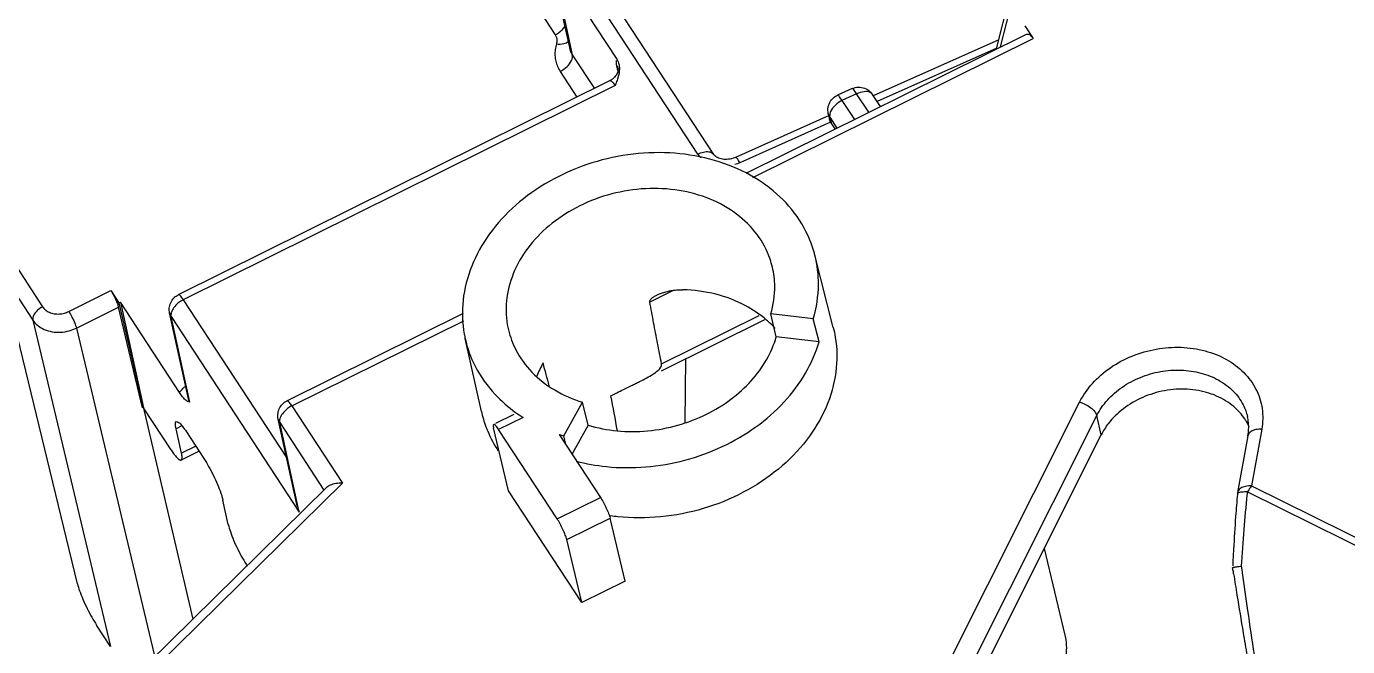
# Model space of a CAD drawing. Header units: inches. Extents: x 164842 to 166038, y -53074 to -52229.
# Drawn here: x 165000.94 to 165033.44, y -53004.74 to -52989.49 of the extents above; entities that cross this region are included whole.
import ezdxf

# ---------------------------------------------------------------- set-up
doc = ezdxf.new("R2010")
doc.units = ezdxf.units.IN
doc.header["$LTSCALE"] = 2
doc.header["$MEASUREMENT"] = 0
doc.layers.get('0').update_dxf_attribs({"linetype": 'CONTINUOUS'})

msp = doc.modelspace()

# ---------------------------------------------------------------- linework, layer by layer
at = {"color": 7, "linetype": 'Continuous'}
for p, q in [((165008.158, -52980.856), (165013.948, -52989.693)), ((165024.805, -52990.041), (165025.384, -52987.745)), ((165013.821, -52987.852), (165014.295, -52990.012)), ((165013.855, -52987.845), (165014.368, -52990.187)), ((165013.855, -52987.845), (165015.462, -52990.298)), ((165024.9, -52989.994), (165025.421, -52987.929)), ((165017.456, -52992.629), (165014.614, -52988.29)), ((165017.848, -52992.643), (165015.006, -52988.305)), ((165018.646, -52993.097), (165025.522, -52989.686)), ((165025.499, -52989.478), (165025.699, -52989.784)), ((165018.804, -52993.205), (165025.699, -52989.784)), ((165024.861, -52989.82), (165021.769, -52991.2)), ((165024.81, -52990.023), (165021.865, -52991.337)), ((165014.368, -52990.187), (165014.91, -52991.014)), ((165014.069, -52990.595), (165014.482, -52991.226)), ((165015.491, -52990.574), (165015.466, -52990.457)), ((165015.503, -52990.545), (165015.503, -52990.545)), ((165015.296, -52990.823), (165004.678, -52996.09)), ((165015.421, -52990.947), (165004.801, -52996.215)), ((165021.253, -52991.019), (165020.893, -52991.18)), ((165020.893, -52991.18), (165020.893, -52991.18)), ((165021.361, -52991.151), (165021.001, -52991.312)), ((165021.001, -52991.312), (165021.306, -52991.777)), ((165021.657, -52991.603), (165021.361, -52991.151)), ((165021.946, -52991.46), (165021.753, -52991.166)), ((165020.686, -52991.683), (165018.383, -52992.71)), ((165020.664, -52991.633), (165020.697, -52991.784)), ((165020.722, -52991.847), (165018.491, -52992.843)), ((165020.722, -52991.847), (165020.697, -52991.782)), ((165020.701, -52991.721), (165020.877, -52991.99)), ((165020.701, -52991.721), (165020.732, -52991.863)), ((165020.831, -52992.013), (165020.732, -52991.863)), ((165000.232, -52994.692), (165001.34, -52996.384)), ((165000.002, -52995.036), (165001.101, -52996.713)), ((165020.786, -52996.898), (165020.335, -52995.119)), ((165001.982, -52996.502), (165003.018, -52995.988)), ((165003.018, -52995.988), (165003.217, -52996.292)), ((165004.801, -52996.215), (165007.342, -53000.092)), ((165016.849, -52995.982), (165016.271, -52996.269)), ((165002.171, -52996.91), (165003.207, -52996.396)), ((165003.797, -52998.873), (165003.207, -52996.396)), ((165003.217, -52996.292), (165003.252, -52996.275)), ((165003.217, -52996.292), (165005.036, -53004.072)), ((165003.252, -52996.275), (165003.82, -52998.868)), ((165004.706, -52998.494), (165003.252, -52996.275)), ((165004.927, -52998.649), (165004.464, -52996.536)), ((165004.465, -52996.537), (165004.501, -52996.624)), ((165007.349, -52998.701), (165011.693, -52996.546)), ((165020.296, -52996.683), (165019.252, -52996.561)), ((165019.386, -52997.124), (165019.252, -52996.561)), ((165001.101, -52996.713), (165003.014, -53004.745)), ((165004.501, -52996.624), (165007.654, -53001.435)), ((165004.964, -52998.734), (165004.501, -52996.624)), ((165007.471, -52998.826), (165011.699, -52996.729)), ((165016.559, -52997.958), (165019.102, -52996.696)), ((165016.562, -52997.791), (165018.965, -52996.599)), ((165020.438, -52997.248), (165020.296, -52996.683)), ((165002.196, -53003.2), (165000.721, -52997.114)), ((165002.171, -52996.91), (165004.084, -53004.942)), ((165012.132, -52998.959), (165011.733, -52997.169)), ((165020.438, -52997.248), (165019.386, -52997.124)), ((165017.144, -52999.23), (165017.16, -52997.66)), ((165007.471, -52998.826), (165008.715, -53000.724)), ((165014.16, -52999.563), (165014.622, -52998.734)), ((165014.757, -52999.297), (165014.622, -52998.734)), ((165015.319, -52998.573), (165015.328, -52998.569)), ((165015.319, -52998.573), (165015.328, -52998.569)), ((165022.623, -53007.142), (165026.845, -52998.732)), ((165004.502, -52999.909), (165003.82, -52998.868)), ((165007.602, -53001.28), (165007.135, -52999.147)), ((165007.135, -52999.149), (165007.172, -52999.235)), ((165012.932, -52999.033), (165012.481, -52999.257)), ((165013.157, -52999.108), (165012.556, -52999.406)), ((165023.045, -53007.474), (165027.267, -52999.064)), ((165027.379, -52999.534), (165027.267, -52999.064)), ((165030.973, -52999.083), (165030.973, -52999.083)), ((165004.768, -52999.312), (165004.622, -52999.385)), ((165004.756, -52999.985), (165004.622, -52999.385)), ((165004.876, -52999.461), (165005.308, -53000.12)), ((165007.172, -52999.235), (165008.261, -53000.897)), ((165007.654, -53001.435), (165007.172, -52999.235)), ((165012.801, -53000.916), (165012.432, -52999.366)), ((165013.995, -53001.603), (165012.556, -52999.406)), ((165014.757, -52999.297), (165014.361, -53000.007)), ((165031.323, -52999.396), (165031.07, -53000.792)), ((165014.046, -52999.527), (165015.06, -53001.075)), ((165014.208, -52999.774), (165014.16, -52999.563)), ((165023.161, -53007.935), (165027.379, -52999.534)), ((165030.984, -52999.56), (165030.73, -53000.955)), ((165005.19, -52999.94), (165004.75, -53000.158)), ((165005.106, -52999.812), (165004.756, -52999.985)), ((165008.715, -53000.724), (165004.15, -53005.218)), ((165008.334, -53000.826), (165003.924, -53005.167)), ((165014.6, -53003.663), (165012.801, -53000.916)), ((165013.995, -53001.603), (165015.06, -53001.075)), ((165030.73, -53000.955), (165030.725, -53000.992)), ((165030.977, -53000.936), (165036.09, -53003.471)), ((165031.07, -53000.792), (165036.179, -53003.324)), ((165005.908, -53001.743), (165005.773, -53001.142)), ((165014.231, -53002.113), (165015.296, -53001.584)), ((165015.666, -53003.134), (165015.296, -53001.584)), ((165014.6, -53003.663), (165014.231, -53002.113)), ((165025.975, -53002.33), (165026.484, -53004.467)), ((165030.608, -53002.809), (165030.608, -53002.808)), ((165015.666, -53003.134), (165014.6, -53003.663)), ((165003.014, -53004.745), (165002.667, -53004.215))]:
    msp.add_line(p, q, dxfattribs=at)
for points, start_tangent, end_tangent in [([(165013.948, -52989.693), (165014.117, -52989.574), (165014.187, -52989.494)], (0.895825, 0.444408), (0.57519, 0.81802)), ([(165013.948, -52989.693), (165013.98, -52989.762), (165013.991, -52989.839), (165013.978, -52989.918)], (0.548131, -0.836393), (-0.29593, -0.95521)), ([(165025.523, -52989.686), (165025.553, -52989.677), (165025.627, -52989.703), (165025.699, -52989.784)], (0.890287, 0.455399), (0.548054, -0.836443)), ([(165013.978, -52989.918), (165013.947, -52990.06), (165013.941, -52990.204), (165013.961, -52990.346), (165014.005, -52990.478), (165014.069, -52990.595)], (-0.296002, -0.955187), (0.548052, -0.836444)), ([(165013.978, -52989.918), (165014.162, -52989.912)], (0.991839, -0.127495), (0.974168, 0.225823)), ([(165014.162, -52989.912), (165014.266, -52989.863)], (0.974168, 0.225823), (0.738512, 0.674241)), ([(165014.295, -52990.015), (165014.297, -52990.021), (165014.326, -52990.108), (165014.368, -52990.187)], (0.219282, -0.975662), (0.549005, -0.835819)), ([(165014.069, -52990.595), (165014.238, -52990.477), (165014.348, -52990.327), (165014.368, -52990.187)], (0.895825, 0.444408), (-0.218178, 0.975909)), ([(165015.454, -52990.386), (165015.452, -52990.332)], (-0.111055, 0.993814), (0.094591, 0.995516)), ([(165015.466, -52990.457), (165015.454, -52990.386)], (-0.214086, 0.976815), (-0.111055, 0.993814)), ([(165015.462, -52990.298), (165015.517, -52990.432), (165015.524, -52990.589)], (0.548089, -0.83642), (-0.097354, -0.99525)), ([(165015.446, -52990.688), (165015.356, -52990.786), (165015.332, -52990.803)], (-0.59608, -0.802925), (-0.835147, -0.550027)), ([(165015.49, -52990.587), (165015.446, -52990.688)], (-0.144682, -0.989478), (-0.59608, -0.802925)), ([(165015.499, -52990.531), (165015.466, -52990.457)], (-0.26939, 0.963031), (-0.546167, 0.837676)), ([(165015.524, -52990.589), (165015.488, -52990.762)], (-0.097354, -0.99525), (-0.292872, -0.956152)), ([(165015.501, -52990.53), (165015.498, -52990.521), (165015.49, -52990.587)], (-0.218094, 0.975928), (-0.144682, -0.989478)), ([(165015.503, -52990.545), (165015.499, -52990.531)], (-0.216887, 0.976197), (-0.26939, 0.963031)), ([(165015.332, -52990.803), (165015.296, -52990.823)], (-0.835147, -0.550027), (-0.89735, -0.44132)), ([(165015.296, -52990.823), (165015.308, -52990.822), (165015.33, -52990.834), (165015.357, -52990.86), (165015.388, -52990.898), (165015.421, -52990.947)], (0.927797, 0.373085), (0.548061, -0.836438)), ([(165015.448, -52990.877), (165015.421, -52990.947)], (-0.351745, -0.936096), (-0.362448, -0.932004)), ([(165015.488, -52990.762), (165015.448, -52990.877)], (-0.292872, -0.956152), (-0.351745, -0.936096)), ([(165021.253, -52991.019), (165021.404, -52990.984), (165021.557, -52991.009)], (0.91323, 0.407444), (0.937845, -0.347053)), ([(165021.361, -52991.151), (165021.304, -52991.061), (165021.263, -52991.02), (165021.256, -52991.023)], (-0.496698, 0.867923), (-0.828228, -0.560391)), ([(165021.557, -52991.009), (165021.689, -52991.09)], (0.937845, -0.347053), (0.736433, -0.67651)), ([(165020.661, -52991.477), (165020.72, -52991.327)], (0.173395, 0.984852), (0.546192, 0.83766)), ([(165020.72, -52991.327), (165020.839, -52991.209), (165020.893, -52991.18)], (0.546192, 0.83766), (0.913748, 0.406282)), ([(165021.001, -52991.312), (165020.832, -52991.431)], (-0.895825, -0.444408), (-0.724016, -0.689783)), ([(165021.001, -52991.312), (165020.943, -52991.222), (165020.903, -52991.181), (165020.896, -52991.184)], (-0.496698, 0.867923), (-0.820534, -0.571598)), ([(165021.545, -52991.095), (165021.361, -52991.151)], (-0.993203, -0.116391), (-0.895825, -0.444408)), ([(165021.752, -52991.166), (165021.695, -52991.115), (165021.545, -52991.095)], (-0.56888, 0.822421), (-0.993203, -0.116391)), ([(165021.689, -52991.09), (165021.753, -52991.166)], (0.736433, -0.67651), (0.548227, -0.83633)), ([(165020.664, -52991.633), (165020.661, -52991.477)], (-0.21385, 0.976867), (0.173395, 0.984852)), ([(165020.681, -52991.683), (165020.664, -52991.633)], (-0.403941, 0.914785), (-0.216806, 0.976215)), ([(165020.701, -52991.721), (165020.681, -52991.683)], (-0.546071, 0.837739), (-0.403941, 0.914785)), ([(165020.698, -52991.672), (165020.701, -52991.721)], (-0.065502, -0.997852), (0.218178, -0.975909)), ([(165020.703, -52991.637), (165020.698, -52991.672)], (-0.217993, -0.97595), (-0.065502, -0.997852)), ([(165020.722, -52991.58), (165020.703, -52991.637)], (-0.402889, -0.915249), (-0.217993, -0.97595)), ([(165020.832, -52991.431), (165020.722, -52991.58)], (-0.724016, -0.689783), (-0.402889, -0.915249)), ([(165020.732, -52991.863), (165020.727, -52991.855), (165020.722, -52991.847)], (-0.548054, 0.836443), (-0.487545, 0.873098)), ([(165020.335, -52995.119), (165020.308, -52995.018), (165019.958, -52994.259), (165019.393, -52993.606), (165018.643, -52993.095), (165017.751, -52992.754), (165016.764, -52992.602), (165015.737, -52992.647), (165014.728, -52992.887), (165013.791, -52993.309), (165012.978, -52993.889), (165012.333, -52994.595), (165011.894, -52995.388), (165011.682, -52996.226), (165011.711, -52997.061), (165011.733, -52997.168)], (-0.245762, 0.96933), (0.217822, -0.975988)), ([(165017.456, -52992.629), (165017.597, -52992.579), (165017.725, -52992.573), (165017.82, -52992.612), (165017.848, -52992.643)], (0.895825, 0.444408), (0.550344, -0.834938)), ([(165017.532, -52992.721), (165017.527, -52992.716), (165017.456, -52992.629)], (-0.709357, 0.70485), (-0.548084, 0.836423)), ([(165018.209, -52992.758), (165018.059, -52992.755), (165017.936, -52992.716), (165017.86, -52992.659), (165017.848, -52992.643)], (-0.993244, -0.116042), (-0.543974, 0.839102)), ([(165018.361, -52992.719), (165018.209, -52992.758)], (-0.929097, -0.369837), (-0.993244, -0.116042)), ([(165018.383, -52992.71), (165018.361, -52992.719)], (-0.913495, -0.406849), (-0.929097, -0.369837)), ([(165018.491, -52992.843), (165018.365, -52992.889)], (-0.913224, -0.407458), (-0.959724, -0.280943)), ([(165018.491, -52992.843), (165018.417, -52992.733), (165018.382, -52992.714)], (-0.496698, 0.867923), (-0.997544, 0.070036)), ([(165019.289, -52995.41), (165019.232, -52995.212), (165018.912, -52994.609), (165018.41, -52994.107), (165017.756, -52993.738), (165016.993, -52993.525), (165016.169, -52993.481), (165015.337, -52993.611), (165014.55, -52993.904)], (-0.231568, 0.972819), (-0.895825, -0.444408)), ([(165014.55, -52993.904), (165013.873, -52994.332), (165013.329, -52994.873), (165012.95, -52995.494), (165012.76, -52996.157), (165012.77, -52996.821), (165012.798, -52996.956)], (-0.895825, -0.444408), (0.23201, -0.972713)), ([(165020.296, -52996.683), (165020.422, -52995.841), (165020.335, -52995.119)], (0.282109, 0.959382), (-0.245762, 0.96933)), ([(165019.252, -52996.561), (165019.347, -52995.877), (165019.289, -52995.41)], (0.282109, 0.959382), (-0.231568, 0.972819)), ([(165003.018, -52995.988), (165003.076, -52996.086), (165003.133, -52996.198), (165003.179, -52996.308), (165003.207, -52996.396)], (0.548054, -0.836443), (0.231738, -0.972778)), ([(165004.456, -52996.421), (165004.49, -52996.286), (165004.572, -52996.167)], (0.07216, 0.997393), (0.704152, 0.71005)), ([(165004.572, -52996.167), (165004.678, -52996.09)], (0.704152, 0.71005), (0.895962, 0.444131)), ([(165004.77, -52996.231), (165004.67, -52996.3)], (-0.872024, -0.489464), (-0.772453, -0.635071)), ([(165004.801, -52996.215), (165004.738, -52996.129), (165004.691, -52996.09), (165004.681, -52996.094)], (-0.548054, 0.836443), (-0.845664, -0.533716)), ([(165004.801, -52996.215), (165004.77, -52996.231)], (-0.895825, -0.444408), (-0.872024, -0.489464)), ([(165016.271, -52996.269), (165016.283, -52996.221), (165016.327, -52996.173), (165016.391, -52996.129), (165016.445, -52996.1)], (-0.189309, 0.981918), (0.89636, 0.443327)), ([(165016.445, -52996.1), (165016.47, -52996.088)], (0.89636, 0.443327), (0.908783, 0.417268)), ([(165016.47, -52996.088), (165016.564, -52996.05)], (0.908783, 0.417268), (0.941275, 0.337642)), ([(165016.564, -52996.05), (165016.67, -52996.016), (165016.792, -52995.989), (165016.93, -52995.971), (165017.088, -52995.967)], (0.941275, 0.337642), (0.999562, -0.029587)), ([(165019.146, -52996.713), (165018.62, -52996.354), (165017.896, -52996.078), (165017.088, -52995.967)], (-0.75482, 0.655932), (-0.999562, 0.029587)), ([(165001.34, -52996.384), (165001.204, -52996.48), (165001.117, -52996.6), (165001.101, -52996.713)], (-0.895825, -0.444408), (0.231738, -0.972778)), ([(165001.34, -52996.384), (165001.408, -52996.46), (165001.506, -52996.521), (165001.624, -52996.556), (165001.752, -52996.563), (165001.876, -52996.543), (165001.982, -52996.502)], (0.548054, -0.836443), (0.895825, 0.444408)), ([(165001.982, -52996.502), (165002.06, -52996.637), (165002.129, -52996.787), (165002.171, -52996.91)], (0.548054, -0.836443), (0.231738, -0.972778)), ([(165004.465, -52996.537), (165004.456, -52996.421)], (-0.216532, 0.976276), (0.07216, 0.997393)), ([(165004.504, -52996.538), (165004.501, -52996.624)], (-0.224523, -0.974469), (0.218178, -0.975909)), ([(165004.67, -52996.3), (165004.567, -52996.407), (165004.508, -52996.521), (165004.504, -52996.538)], (-0.772453, -0.635071), (-0.224523, -0.974469)), ([(165016.562, -52997.791), (165016.466, -52997.285), (165016.369, -52996.778), (165016.271, -52996.269)], (-0.186632, 0.98243), (-0.189309, 0.981918)), ([(165001.101, -52996.713), (165001.214, -52996.84), (165001.377, -52996.941), (165001.575, -52997), (165001.788, -52997.012), (165001.994, -52996.977), (165002.171, -52996.91)], (0.548054, -0.836443), (0.895825, 0.444408)), ([(165019.222, -52996.781), (165019.146, -52996.713)], (-0.72802, 0.685556), (-0.75482, 0.655932)), ([(165019.355, -52996.917), (165019.222, -52996.781)], (-0.673368, 0.739308), (-0.72802, 0.685556)), ([(165011.733, -52997.168), (165011.978, -52997.848), (165012.469, -52998.543), (165012.974, -52998.984)], (0.217822, -0.975988), (0.811926, -0.58376)), ([(165012.798, -52996.956), (165012.98, -52997.446), (165013.376, -52997.995), (165013.935, -52998.433), (165014.622, -52998.734)], (0.23201, -0.972713), (0.956336, -0.292271)), ([(165020.786, -52996.898), (165020.836, -52997.132), (165020.848, -52997.995), (165020.608, -52998.856), (165020.128, -52999.665), (165019.437, -53000.377), (165018.574, -53000.949), (165017.59, -53001.349), (165016.541, -53001.554), (165015.488, -53001.552)], (0.246089, -0.969247), (-0.994696, 0.102857)), ([(165017.671, -52999.027), (165018.267, -52998.662), (165018.765, -52998.209), (165019.144, -52997.688), (165019.386, -52997.124)], (0.895825, 0.444408), (0.282109, 0.959382)), ([(165014.463, -53000.182), (165015.208, -53000.317), (165016.173, -53000.325), (165017.139, -53000.158), (165018.057, -52999.824), (165018.883, -52999.34), (165019.577, -52998.728), (165020.104, -52998.019), (165020.438, -52997.248)], (0.967052, -0.254578), (0.282109, 0.959382)), ([(165026.845, -52998.732), (165027.161, -52998.272), (165027.602, -52997.885), (165028.137, -52997.598), (165028.73, -52997.427), (165029.343, -52997.383), (165029.932, -52997.471), (165030.458, -52997.683), (165030.884, -52998.005), (165031.183, -52998.417), (165031.334, -52998.892), (165031.323, -52999.396)], (0.448643, 0.893711), (-0.178629, -0.983917)), ([(165013.649, -52997.769), (165013.496, -52998.097)], (-0.484126, -0.874998), (-0.361405, -0.932409)), ([(165013.802, -52998.331), (165013.649, -52997.769)], (-0.262491, 0.964935), (-0.261356, 0.965242)), ([(165015.919, -52998.275), (165016.017, -52998.227), (165016.197, -52998.134), (165016.351, -52998.044), (165016.471, -52997.957), (165016.545, -52997.872), (165016.562, -52997.791)], (0.896108, 0.443836), (-0.186632, 0.98243)), ([(165027.267, -52999.064), (165027.53, -52998.682), (165027.896, -52998.361), (165028.339, -52998.122), (165028.832, -52997.98), (165029.34, -52997.944), (165029.83, -52998.016), (165030.266, -52998.192), (165030.62, -52998.46), (165030.869, -52998.801), (165030.973, -52999.083)], (0.448643, 0.893711), (0.232509, -0.972594)), ([(165004.781, -52998.599), (165004.705, -52998.494)], (-0.629427, 0.777059), (-0.548046, 0.836448)), ([(165004.706, -52998.494), (165004.792, -52998.396)], (0.596359, 0.802718), (0.722396, 0.69148)), ([(165004.792, -52998.396), (165004.858, -52998.339)], (0.722396, 0.69148), (0.78984, 0.613313)), ([(165015.328, -52998.569), (165015.467, -52998.499), (165015.626, -52998.42)], (0.895798, 0.444461), (0.895825, 0.444408)), ([(165015.626, -52998.42), (165015.823, -52998.323), (165015.919, -52998.275)], (0.895825, 0.444408), (0.896108, 0.443836)), ([(165030.905, -52999.142), (165030.639, -52998.843), (165030.214, -52998.581), (165029.702, -52998.437), (165029.147, -52998.422), (165028.593, -52998.54), (165028.087, -52998.778), (165027.671, -52999.119), (165027.549, -52999.262)], (-0.552034, 0.833822), (-0.607864, -0.794041)), ([(165004.964, -52998.734), (165004.91, -52998.714), (165004.85, -52998.672), (165004.781, -52998.599)], (-0.957906, 0.287082), (-0.629427, 0.777059)), ([(165004.964, -52998.734), (165004.936, -52998.68), (165004.927, -52998.649)], (-0.549938, 0.835206), (-0.220509, 0.975385)), ([(165007.126, -52999.032), (165007.16, -52998.897), (165007.242, -52998.778)], (0.07216, 0.997393), (0.704152, 0.71005)), ([(165007.242, -52998.778), (165007.349, -52998.701)], (0.704152, 0.71005), (0.895962, 0.444131)), ([(165007.351, -52998.705), (165007.361, -52998.701), (165007.408, -52998.741), (165007.471, -52998.826)], (0.845664, 0.533716), (0.548054, -0.836443)), ([(165007.471, -52998.826), (165007.44, -52998.843)], (-0.895825, -0.444408), (-0.872024, -0.489464)), ([(165015.478, -52999.437), (165015.319, -52998.573)], (-0.179056, 0.983839), (-0.181545, 0.983383)), ([(165026.845, -52998.732), (165026.989, -52998.787), (165027.12, -52998.869), (165027.218, -52998.967), (165027.267, -52999.064)], (0.966553, -0.256468), (0.231738, -0.972778)), ([(165007.135, -52999.149), (165007.126, -52999.032)], (-0.216532, 0.976276), (0.07216, 0.997393)), ([(165007.174, -52999.149), (165007.172, -52999.235)], (-0.224523, -0.974469), (0.218178, -0.975909)), ([(165007.34, -52998.911), (165007.238, -52999.019), (165007.178, -52999.132), (165007.174, -52999.149)], (-0.772453, -0.635071), (-0.224523, -0.974469)), ([(165007.44, -52998.843), (165007.34, -52998.911)], (-0.872024, -0.489464), (-0.772453, -0.635071)), ([(165012.132, -52998.959), (165012.244, -52999.337)], (0.217569, -0.976045), (0.349924, -0.936778)), ([(165012.974, -52998.984), (165013.157, -52999.108)], (0.811926, -0.58376), (0.845328, -0.534247)), ([(165014.757, -52999.297), (165015.469, -52999.438), (165016.218, -52999.438), (165016.965, -52999.299), (165017.671, -52999.027)], (0.956336, -0.292271), (0.895825, 0.444408)), ([(165030.943, -52999.202), (165030.905, -52999.142)], (-0.506057, 0.8625), (-0.552034, 0.833822)), ([(165030.984, -52999.56), (165031.002, -52999.4), (165030.999, -52999.241), (165030.973, -52999.083)], (0.178629, 0.983917), (-0.231738, 0.972778)), ([(165004.622, -52999.385), (165004.607, -52999.266), (165004.628, -52999.212)], (-0.218178, 0.975909), (0.883223, 0.468953)), ([(165004.628, -52999.212), (165004.629, -52999.212), (165004.685, -52999.229), (165004.771, -52999.315), (165004.876, -52999.461)], (0.883223, 0.468953), (0.548054, -0.836443)), ([(165012.244, -52999.337), (165012.259, -52999.376)], (0.349924, -0.936778), (0.363606, -0.931553)), ([(165012.259, -52999.376), (165012.287, -52999.444)], (0.363606, -0.931553), (0.387553, -0.921848)), ([(165012.287, -52999.444), (165012.547, -52999.931)], (0.387553, -0.921848), (0.552016, -0.833834)), ([(165012.436, -52999.285), (165012.424, -52999.297), (165012.432, -52999.366)], (-0.829064, -0.559154), (0.231738, -0.972778)), ([(165012.556, -52999.406), (165012.491, -52999.319), (165012.445, -52999.281), (165012.436, -52999.285)], (-0.548054, 0.836443), (-0.829064, -0.559154)), ([(165027.549, -52999.262), (165027.379, -52999.534)], (-0.607864, -0.794041), (-0.448643, -0.893711)), ([(165031.013, -52999.34), (165030.943, -52999.202)], (-0.399741, 0.916628), (-0.506057, 0.8625)), ([(165031.323, -52999.396), (165031.177, -52999.408), (165031.061, -52999.454), (165030.994, -52999.527), (165030.984, -52999.56)], (-0.999215, 0.03961), (-0.173562, -0.984823)), ([(165014.046, -52999.527), (165014.103, -52999.545), (165014.16, -52999.563)], (0.948218, -0.317621), (0.956336, -0.292271)), ([(165004.502, -52999.909), (165004.607, -53000.055), (165004.693, -53000.141), (165004.707, -53000.15)], (0.548054, -0.836443), (0.876039, -0.48224)), ([(165004.75, -53000.158), (165004.771, -53000.104), (165004.756, -52999.985)], (0.883223, 0.468953), (-0.218178, 0.975909)), ([(165005.308, -53000.12), (165005.424, -53000.312), (165005.541, -53000.536), (165005.642, -53000.759), (165005.724, -53000.971), (165005.773, -53001.142)], (0.548054, -0.836443), (0.218178, -0.975909)), ([(165004.707, -53000.15), (165004.749, -53000.158), (165004.75, -53000.158)], (0.876039, -0.48224), (0.883223, 0.468953)), ([(165008.715, -53000.724), (165008.552, -53000.735), (165008.41, -53000.776), (165008.331, -53000.827)], (-0.999655, 0.026275), (-0.702067, -0.71211)), ([(165015.06, -53001.075), (165015.134, -53001.198), (165015.204, -53001.337), (165015.261, -53001.473), (165015.296, -53001.584)], (0.548054, -0.836443), (0.231738, -0.972778)), ([(165030.725, -53000.994), (165030.682, -53001.544), (165030.631, -53002.353), (165030.61, -53002.759)], (-0.0831, -0.996541), (-0.046096, -0.998937)), ([(165030.74, -53000.973), (165030.729, -53000.994)], (-0.620875, -0.78391), (-0.223593, -0.974683)), ([(165030.923, -53000.804), (165030.808, -53000.85), (165030.741, -53000.923), (165030.731, -53000.955)], (-0.976989, -0.213289), (-0.17322, -0.984883)), ([(165030.977, -53000.936), (165030.827, -53000.946), (165030.74, -53000.973)], (-0.999953, -0.009722), (-0.620875, -0.78391)), ([(165030.83, -53002.77), (165030.893, -53001.862), (165030.969, -53001.016)], (0.060686, 0.998157), (0.097176, 0.995267)), ([(165031.07, -53000.792), (165030.923, -53000.804)], (-0.999215, 0.03961), (-0.976989, -0.213289)), ([(165030.969, -53001.016), (165030.973, -53000.977)], (0.097176, 0.995267), (0.097912, 0.995195)), ([(165030.973, -53000.977), (165030.977, -53000.936)], (0.097912, 0.995195), (0.098665, 0.995121)), ([(165031.07, -53000.792), (165031.037, -53000.836), (165031.005, -53000.885), (165030.977, -53000.936)], (-0.630221, -0.776416), (-0.458418, -0.888736)), ([(165007.602, -53001.28), (165007.606, -53001.296), (165007.654, -53001.435)], (0.215007, -0.976613), (0.413853, -0.910344)), ([(165005.908, -53001.743), (165005.958, -53001.915), (165006.039, -53002.128), (165006.141, -53002.351), (165006.258, -53002.573), (165006.373, -53002.765)], (0.218178, -0.975909), (0.548054, -0.836443)), ([(165014.231, -53002.113), (165014.196, -53002.002), (165014.139, -53001.866), (165014.068, -53001.726), (165013.995, -53001.603)], (-0.231738, 0.972778), (-0.548054, 0.836443)), ([(165015.488, -53001.552), (165015.309, -53001.53)], (-0.994696, 0.102857), (-0.990377, 0.138394)), ([(165030.608, -53002.808), (165030.632, -53002.795), (165030.71, -53002.78)], (-0.200721, 0.979649), (0.986342, 0.164708)), ([(165030.617, -53002.859), (165030.608, -53002.809)], (-0.192503, 0.981296), (-0.146207, 0.989254)), ([(165030.628, -53002.907), (165030.617, -53002.859)], (-0.239392, 0.970923), (-0.192503, 0.981296)), ([(165030.632, -53002.959), (165030.63, -53002.944), (165030.628, -53002.907)], (-0.157144, 0.987576), (-0.034983, 0.999388)), ([(165030.632, -53002.959), (165030.716, -53003.481), (165030.868, -53004.404), (165030.963, -53004.967)], (0.157325, -0.987547), (0.167662, -0.985844)), ([(165030.71, -53002.78), (165030.829, -53002.766)], (0.986342, 0.164708), (0.99529, 0.096945)), ([(165030.844, -53002.876), (165030.83, -53002.77)], (-0.137271, 0.990534), (-0.136536, 0.990635)), ([(165030.851, -53002.928), (165030.844, -53002.876)], (-0.137623, 0.990485), (-0.137271, 0.990534)), ([(165031.144, -53004.94), (165030.984, -53003.861), (165030.851, -53002.928)], (-0.150952, 0.988541), (-0.137623, 0.990485)), ([(165002.196, -53003.2), (165002.249, -53003.371), (165002.332, -53003.582), (165002.435, -53003.804), (165002.552, -53004.025), (165002.667, -53004.215)], (0.23561, -0.971848), (0.548054, -0.836443)), ([(165026.484, -53004.468), (165026.495, -53004.519), (165026.494, -53005.027), (165026.3, -53005.526), (165025.933, -53005.966), (165025.429, -53006.306)], (0.232255, -0.972655), (-0.895825, -0.444408))]:
    msp.add_spline(points, degree=3, dxfattribs=dict(at, start_tangent=start_tangent, end_tangent=end_tangent))

doc.saveas('drawing.dxf')
